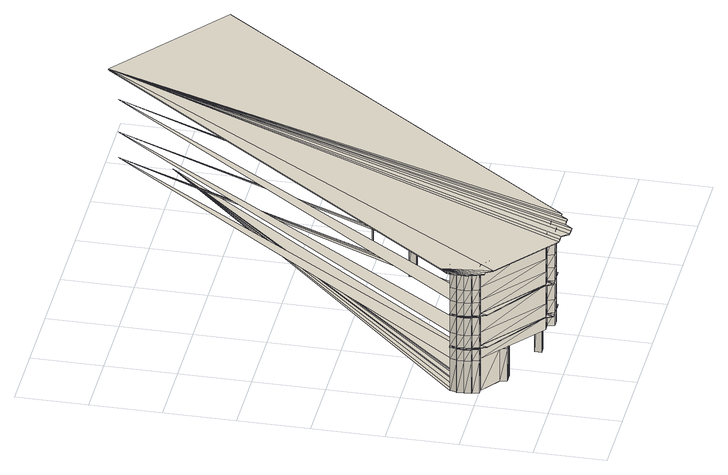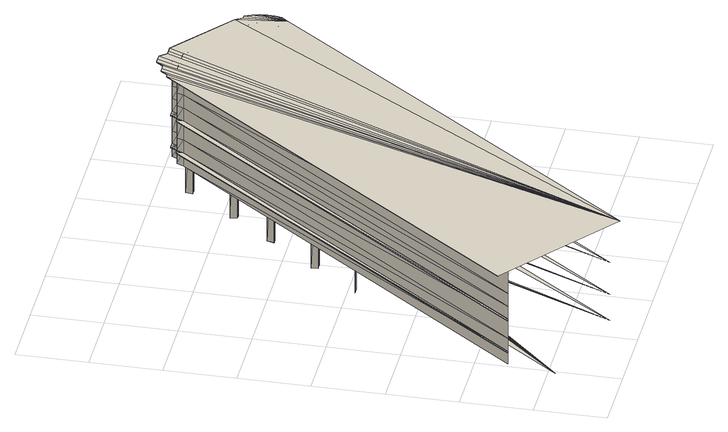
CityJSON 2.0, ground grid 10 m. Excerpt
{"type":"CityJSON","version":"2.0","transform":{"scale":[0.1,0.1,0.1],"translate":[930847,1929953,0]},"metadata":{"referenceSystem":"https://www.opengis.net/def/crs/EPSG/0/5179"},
"CityObjects":{
"building1":{"type":"Building","geometry":[{"type":"MultiSurface","lod":"3","boundaries":[[[0,1,2]],[[3,2,1]],[[4,5,6]],[[7,6,5]],[[2,3,4]],[[5,4,3]],[[8,9,0]],[[1,0,9]],[[6,7,10]],[[11,10,7]],[[12,13,8]],[[9,8,13]],[[10,11,14]],[[15,14,11]],[[16,17,12]],[[13,12,17]],[[3,1,18]],[[0,2,19]],[[7,5,18]],[[4,6,19]],[[5,3,18]],[[2,4,19]],[[1,9,18]],[[8,0,19]],[[20,21,16]],[[17,16,21]],[[11,7,18]],[[6,10,19]],[[9,13,18]],[[12,8,19]],[[15,11,18]],[[10,14,19]],[[13,17,18]],[[16,12,19]],[[17,21,18]],[[20,16,19]],[[19,18,20]],[[21,20,18]],[[22,23,24]],[[25,24,23]],[[26,27,28]],[[29,28,27]],[[30,31,22]],[[23,22,31]],[[32,33,26]],[[27,26,33]],[[24,25,34]],[[35,34,25]],[[28,29,36]],[[37,36,29]],[[24,38,22]],[[28,39,26]],[[31,40,23]],[[33,41,27]],[[23,42,25]],[[27,43,29]],[[22,44,30]],[[26,45,32]],[[25,46,35]],[[29,47,37]],[[34,48,24]],[[36,49,28]],[[34,35,48]],[[50,48,35]],[[36,37,49]],[[51,49,37]],[[44,22,38]],[[45,26,39]],[[46,25,42]],[[47,29,43]],[[42,23,40]],[[43,27,41]],[[48,52,34]],[[49,53,36]],[[50,35,46]],[[51,37,47]],[[54,30,44]],[[55,32,45]],[[38,24,48]],[[39,28,49]],[[44,56,38]],[[57,38,56]],[[42,44,46]],[[38,46,44]],[[58,44,59]],[[38,59,44]],[[45,58,39]],[[59,39,58]],[[43,45,47]],[[39,47,45]],[[60,45,61]],[[39,61,45]],[[62,60,63]],[[61,63,60]],[[64,62,65]],[[63,65,62]],[[56,66,57]],[[67,57,66]],[[68,69,30]],[[31,30,69]],[[70,71,32]],[[33,32,71]],[[38,57,48]],[[72,48,57]],[[46,38,50]],[[48,50,38]],[[59,38,73]],[[48,73,38]],[[39,59,49]],[[73,49,59]],[[47,39,51]],[[49,51,39]],[[61,39,74]],[[49,74,39]],[[63,61,75]],[[74,75,61]],[[65,63,76]],[[75,76,63]],[[57,67,72]],[[77,72,67]],[[54,78,44]],[[56,44,78]],[[40,54,42]],[[44,42,54]],[[79,54,58]],[[44,58,54]],[[55,79,45]],[[58,45,79]],[[41,55,43]],[[45,43,55]],[[80,55,60]],[[45,60,55]],[[81,80,62]],[[60,62,80]],[[82,81,64]],[[62,64,81]],[[78,83,56]],[[66,56,83]],[[30,54,68]],[[69,84,31]],[[32,55,70]],[[71,85,33]],[[48,50,86]],[[87,86,50]],[[49,51,88]],[[89,88,51]],[[78,90,56]],[[79,91,58]],[[80,92,60]],[[50,93,87]],[[51,94,89]],[[56,90,57]],[[58,91,59]],[[60,92,61]],[[95,52,72]],[[52,93,48]],[[52,96,48]],[[96,53,73]],[[53,94,49]],[[53,97,49]],[[97,98,74]],[[98,99,75]],[[100,95,77]],[[57,90,72]],[[59,91,73]],[[61,92,74]],[[48,72,52]],[[50,48,93]],[[73,48,96]],[[49,73,53]],[[51,49,94]],[[74,49,97]],[[75,74,98]],[[76,75,99]],[[72,77,95]],[[86,101,48]],[[88,102,49]],[[103,68,54]],[[40,31,84]],[[104,70,55]],[[41,33,85]],[[105,106,68]],[[69,68,106]],[[107,108,70]],[[71,70,108]],[[90,95,72]],[[91,96,73]],[[92,97,74]],[[106,109,69]],[[108,110,71]],[[103,111,54]],[[78,54,111]],[[84,103,40]],[[54,40,103]],[[112,103,79]],[[54,79,103]],[[104,112,55]],[[79,55,112]],[[85,104,41]],[[55,41,104]],[[113,104,80]],[[55,80,104]],[[114,113,81]],[[80,81,113]],[[115,114,82]],[[81,82,114]],[[111,116,78]],[[83,78,116]],[[68,103,105]],[[70,104,107]],[[111,90,78]],[[112,91,79]],[[113,92,80]],[[117,87,93]],[[118,89,94]],[[84,69,109]],[[85,71,110]],[[52,48,101]],[[53,49,102]],[[119,105,103]],[[120,107,104]],[[52,95,101]],[[90,101,95]],[[93,52,117]],[[101,117,52]],[[96,52,91]],[[101,91,52]],[[53,96,102]],[[91,102,96]],[[94,53,118]],[[102,118,53]],[[97,53,92]],[[102,92,53]],[[98,97,121]],[[92,121,97]],[[99,98,122]],[[121,122,98]],[[95,100,90]],[[123,90,100]],[[119,124,103]],[[111,103,124]],[[109,119,84]],[[103,84,119]],[[125,119,112]],[[103,112,119]],[[120,125,104]],[[112,104,125]],[[110,120,85]],[[104,85,120]],[[126,120,113]],[[104,113,120]],[[127,126,114]],[[113,114,126]],[[128,127,115]],[[114,115,127]],[[124,129,111]],[[116,111,129]],[[124,90,111]],[[125,91,112]],[[126,92,113]],[[106,105,130]],[[108,107,131]],[[132,130,105]],[[133,131,107]],[[105,119,132]],[[107,120,133]],[[130,134,106]],[[131,135,108]],[[136,90,124]],[[137,91,125]],[[138,92,126]],[[139,132,119]],[[140,133,120]],[[109,106,134]],[[110,108,135]],[[139,136,119]],[[134,139,109]],[[137,139,125]],[[140,137,120]],[[135,140,110]],[[138,140,126]],[[141,138,127]],[[142,141,128]],[[136,143,124]],[[124,119,136]],[[119,109,139]],[[119,125,139]],[[125,120,137]],[[120,110,140]],[[120,126,140]],[[126,127,138]],[[127,128,141]],[[129,124,143]],[[144,145,132]],[[146,147,133]],[[130,132,145]],[[131,133,147]],[[145,148,130]],[[147,149,131]],[[150,90,136]],[[151,91,137]],[[152,92,138]],[[132,139,144]],[[133,140,146]],[[134,130,148]],[[135,131,149]],[[153,144,139]],[[154,146,140]],[[153,150,139]],[[136,139,150]],[[148,153,134]],[[139,134,153]],[[151,153,137]],[[139,137,153]],[[154,151,140]],[[137,140,151]],[[149,154,135]],[[140,135,154]],[[152,154,138]],[[140,138,154]],[[155,152,141]],[[138,141,152]],[[156,155,142]],[[141,142,155]],[[150,157,136]],[[143,136,157]],[[90,123,158]],[[159,158,123]],[[160,161,15]],[[14,15,161]],[[162,163,123]],[[123,163,159]],[[164,162,123]],[[158,159,165]],[[166,165,159]],[[167,164,123]],[[168,166,159]],[[165,166,169]],[[168,169,166]],[[170,167,123]],[[171,168,159]],[[172,170,123]],[[163,171,159]],[[169,168,173]],[[171,173,168]],[[174,172,123]],[[86,87,175]],[[176,175,87]],[[88,89,177]],[[178,177,89]],[[175,179,86]],[[177,180,88]],[[163,181,171]],[[173,171,181]],[[87,117,176]],[[89,118,178]],[[101,86,179]],[[102,88,180]],[[182,176,117]],[[183,178,118]],[[101,90,179]],[[184,179,90]],[[117,101,182]],[[179,182,101]],[[91,101,185]],[[179,185,101]],[[102,91,180]],[[185,180,91]],[[118,102,183]],[[180,183,102]],[[92,102,186]],[[180,186,102]],[[121,92,187]],[[186,187,92]],[[122,121,188]],[[187,188,121]],[[181,163,189]],[[162,189,163]],[[189,162,190]],[[164,190,162]],[[190,164,191]],[[167,191,164]],[[191,167,192]],[[170,192,167]],[[192,170,193]],[[172,193,170]],[[161,160,194]],[[195,194,160]],[[193,172,196]],[[174,196,172]],[[197,198,195]],[[194,195,198]],[[198,197,199]],[[200,199,197]],[[175,176,201]],[[202,201,176]],[[177,178,203]],[[204,203,178]],[[176,182,202]],[[178,183,204]],[[201,205,175]],[[203,206,177]],[[207,202,182]],[[208,204,183]],[[179,175,205]],[[180,177,206]],[[201,202,209]],[[210,209,202]],[[203,204,211]],[[212,211,204]],[[179,184,205]],[[213,205,184]],[[182,179,207]],[[205,207,179]],[[185,179,214]],[[205,214,179]],[[180,185,206]],[[214,206,185]],[[183,180,208]],[[206,208,180]],[[186,180,215]],[[206,215,180]],[[187,186,216]],[[215,216,186]],[[188,187,217]],[[216,217,187]],[[209,218,201]],[[211,219,203]],[[202,207,210]],[[204,208,212]],[[199,200,220]],[[221,220,200]],[[205,201,218]],[[206,203,219]],[[222,210,207]],[[223,212,208]],[[205,213,218]],[[224,218,213]],[[207,205,222]],[[218,222,205]],[[214,205,225]],[[218,225,205]],[[206,214,219]],[[225,219,214]],[[208,206,223]],[[219,223,206]],[[215,206,226]],[[219,226,206]],[[216,215,227]],[[226,227,215]],[[217,216,228]],[[227,228,216]],[[209,210,229]],[[230,229,210]],[[211,212,231]],[[232,231,212]],[[218,209,229]],[[210,222,230]],[[219,211,231]],[[212,223,232]],[[233,229,224]],[[229,230,218]],[[229,234,218]],[[234,231,225]],[[231,232,219]],[[231,235,219]],[[235,236,226]],[[236,237,227]],[[218,224,229]],[[222,218,230]],[[225,218,234]],[[219,225,231]],[[223,219,232]],[[226,219,235]],[[227,226,236]],[[228,227,237]],[[220,221,238]],[[239,238,221]],[[229,233,240]],[[241,240,233]],[[230,229,242]],[[240,242,229]],[[229,230,240]],[[242,240,230]],[[234,229,243]],[[240,243,229]],[[231,234,244]],[[243,244,234]],[[232,231,245]],[[244,245,231]],[[231,232,244]],[[245,244,232]],[[235,231,246]],[[244,246,231]],[[236,235,247]],[[246,247,235]],[[237,236,248]],[[247,248,236]],[[240,241,249]],[[250,249,241]],[[242,240,251]],[[249,251,240]],[[240,242,249]],[[251,249,242]],[[243,240,252]],[[249,252,240]],[[244,243,253]],[[252,253,243]],[[245,244,254]],[[253,254,244]],[[244,245,253]],[[254,253,245]],[[246,244,255]],[[253,255,244]],[[247,246,256]],[[255,256,246]],[[248,247,257]],[[256,257,247]],[[238,239,258]],[[259,258,239]],[[249,251,260]],[[261,260,251]],[[253,254,262]],[[263,262,254]],[[260,264,249]],[[265,261,251]],[[262,266,253]],[[267,263,254]],[[249,250,264]],[[268,264,250]],[[251,249,265]],[[264,265,249]],[[252,249,269]],[[264,269,249]],[[253,252,266]],[[269,266,252]],[[254,253,267]],[[266,267,253]],[[255,253,270]],[[266,270,253]],[[256,255,271]],[[270,271,255]],[[257,256,272]],[[271,272,256]],[[273,274,275]],[[276,275,274]],[[277,278,273]],[[274,273,278]],[[275,276,279]],[[280,279,276]],[[274,281,276]],[[278,281,274]],[[260,261,282]],[[283,282,261]],[[262,263,284]],[[285,284,263]],[[282,286,260]],[[284,287,262]],[[261,265,283]],[[263,267,285]],[[276,281,280]],[[273,275,288]],[[264,260,286]],[[266,262,287]],[[279,280,289]],[[290,289,280]],[[291,292,277]],[[278,277,292]],[[277,273,288]],[[293,283,265]],[[294,285,267]],[[264,268,286]],[[295,286,268]],[[265,264,293]],[[286,293,264]],[[269,264,296]],[[286,296,264]],[[266,269,287]],[[296,287,269]],[[267,266,294]],[[287,294,266]],[[270,266,297]],[[287,297,266]],[[271,270,298]],[[297,298,270]],[[272,271,299]],[[298,299,271]],[[275,279,288]],[[292,281,278]],[[280,281,290]],[[292,291,300]],[[301,300,291]],[[279,289,288]],[[300,281,292]],[[291,277,288]],[[289,290,302]],[[303,302,290]],[[301,291,288]],[[258,259,304]],[[305,304,259]],[[281,306,290]],[[288,281,301]],[[300,301,281]],[[306,307,290]],[[302,303,308]],[[309,308,303]],[[288,289,310]],[[290,311,303]],[[312,289,302]],[[307,313,290]],[[310,306,288]],[[281,288,306]],[[313,311,290]],[[311,309,303]],[[308,312,302]],[[310,289,314]],[[286,282,315]],[[287,284,316]],[[286,295,315]],[[317,315,295]],[[293,286,318]],[[315,318,286]],[[296,286,319]],[[315,319,286]],[[287,296,316]],[[319,316,296]],[[294,287,320]],[[316,320,287]],[[297,287,321]],[[316,321,287]],[[298,297,322]],[[321,322,297]],[[299,298,323]],[[322,323,298]],[[324,315,282]],[[325,316,284]],[[314,289,326]],[[318,327,293]],[[320,328,294]],[[282,283,324]],[[327,324,283]],[[284,285,325]],[[328,325,285]],[[314,307,310]],[[306,310,307]],[[283,293,327]],[[285,294,328]],[[308,309,312]],[[311,312,309]],[[326,289,312]],[[307,314,313]],[[326,313,314]],[[312,311,326]],[[313,326,311]],[[304,305,329]],[[315,317,330]],[[331,330,317]],[[318,315,332]],[[330,332,315]],[[319,315,333]],[[330,333,315]],[[316,319,334]],[[333,334,319]],[[320,316,335]],[[334,335,316]],[[321,316,336]],[[334,336,316]],[[322,321,337]],[[336,337,321]],[[323,322,338]],[[337,338,322]],[[339,329,305]],[[315,324,330]],[[332,340,318]],[[316,325,334]],[[335,341,320]],[[342,330,324]],[[343,334,325]],[[327,318,340]],[[328,320,341]],[[324,327,342]],[[340,342,327]],[[325,328,343]],[[341,343,328]],[[344,345,332]],[[346,347,335]],[[348,349,331]],[[349,344,330]],[[349,350,330]],[[350,351,333]],[[351,346,334]],[[351,352,334]],[[352,353,336]],[[353,354,337]],[[340,332,345]],[[341,335,347]],[[330,331,349]],[[332,330,344]],[[333,330,350]],[[334,333,351]],[[335,334,346]],[[336,334,352]],[[337,336,353]],[[338,337,354]],[[342,340,355]],[[345,355,340]],[[343,341,356]],[[347,356,341]],[[330,342,349]],[[334,343,351]],[[355,349,342]],[[356,351,343]],[[329,339,357]],[[358,357,339]],[[357,358,359]],[[360,359,358]],[[361,15,18]],[[14,362,19]],[[161,362,14]],[[363,90,150]],[[364,91,151]],[[365,92,152]],[[66,366,67]],[[83,366,66]],[[67,366,77]],[[77,366,100]],[[116,366,83]],[[129,366,116]],[[100,366,123]],[[143,366,129]],[[157,366,143]],[[367,368,369]],[[370,369,368]],[[369,370,371]],[[372,371,370]],[[373,374,367]],[[368,367,374]],[[368,375,370]],[[371,372,376]],[[377,376,372]],[[374,375,368]],[[370,375,372]],[[376,377,378]],[[379,378,377]],[[367,369,380]],[[372,375,377]],[[369,371,380]],[[377,375,379]],[[373,367,380]],[[381,382,373]],[[374,373,382]],[[371,376,380]],[[378,379,383]],[[384,383,379]],[[382,375,374]],[[376,378,380]],[[375,385,379]],[[381,373,380]],[[379,386,384]],[[387,378,383]],[[382,381,375]],[[380,375,381]],[[388,386,379]],[[385,388,379]],[[366,174,123]],[[380,378,389]],[[383,384,387]],[[386,387,384]],[[390,378,387]],[[389,378,390]],[[389,385,380]],[[375,380,385]],[[388,390,386]],[[387,386,390]],[[390,388,389]],[[385,389,388]],[[194,362,161]],[[198,362,194]],[[199,362,198]],[[220,362,199]],[[238,362,220]],[[258,362,238]],[[304,362,258]],[[329,362,304]],[[357,362,329]],[[359,362,357]],[[391,392,393]],[[394,393,392]],[[395,396,391]],[[392,391,396]],[[397,398,395]],[[396,395,398]],[[396,399,392]],[[392,399,394]],[[400,401,397]],[[398,397,401]],[[401,399,398]],[[398,399,396]],[[391,393,402]],[[395,391,402]],[[397,395,402]],[[400,397,402]],[[399,403,394]],[[402,399,400]],[[401,400,399]],[[393,394,404]],[[403,404,394]],[[403,405,394]],[[402,393,404]],[[405,406,394]],[[404,403,402]],[[399,402,403]],[[394,406,403]],[[404,393,407]],[[408,393,404]],[[407,393,408]],[[403,404,405]],[[407,405,404]],[[404,403,408]],[[406,408,403]],[[408,406,407]],[[405,407,406]],[[409,410,411]],[[412,411,410]],[[195,160,361]],[[413,414,409]],[[410,409,414]],[[414,415,410]],[[410,415,412]],[[411,412,416]],[[417,416,412]],[[416,417,418]],[[419,418,417]],[[412,415,417]],[[409,411,420]],[[413,409,420]],[[421,422,413]],[[414,413,422]],[[417,415,419]],[[411,416,420]],[[422,415,414]],[[416,418,420]],[[197,195,361]],[[423,424,419]],[[418,419,424]],[[421,413,420]],[[415,425,419]],[[420,415,421]],[[422,421,415]],[[419,426,423]],[[427,418,424]],[[425,428,419]],[[424,423,429]],[[430,429,423]],[[420,418,431]],[[426,430,423]],[[429,427,424]],[[432,426,419]],[[428,433,419]],[[431,425,420]],[[415,420,425]],[[433,432,419]],[[429,430,427]],[[431,418,434]],[[426,427,430]],[[435,418,427]],[[200,197,361]],[[434,418,436]],[[425,431,428]],[[434,428,431]],[[436,418,435]],[[427,426,435]],[[432,435,426]],[[436,433,434]],[[428,434,433]],[[435,432,436]],[[433,436,432]],[[221,200,361]],[[239,221,361]],[[259,239,361]],[[233,224,363]],[[241,233,363]],[[243,234,364]],[[246,235,365]],[[250,241,363]],[[252,243,364]],[[255,246,365]],[[305,259,361]],[[268,250,363]],[[339,305,361]],[[437,362,359]],[[438,439,440]],[[441,440,439]],[[439,438,442]],[[443,442,438]],[[440,444,438]],[[442,443,441]],[[440,441,443]],[[443,444,440]],[[438,444,443]],[[441,439,445]],[[439,442,445]],[[442,441,445]],[[443,442,444]],[[442,443,445]],[[445,444,442]],[[444,445,443]],[[446,447,445]],[[444,445,447]],[[445,444,446]],[[447,446,444]],[[446,447,448]],[[449,448,447]],[[450,451,446]],[[447,446,451]],[[451,452,447]],[[447,452,449]],[[453,446,448]],[[448,449,450]],[[451,450,449]],[[450,453,448]],[[452,451,449]],[[450,446,453]],[[450,451,453]],[[451,450,452]],[[452,453,451]],[[453,452,450]],[[349,355,454]],[[351,356,455]],[[349,348,454]],[[456,454,348]],[[344,349,457]],[[454,457,349]],[[350,349,458]],[[454,458,349]],[[351,350,455]],[[458,455,350]],[[346,351,459]],[[455,459,351]],[[352,351,460]],[[455,460,351]],[[353,352,461]],[[460,461,352]],[[354,353,462]],[[461,462,353]],[[463,454,355]],[[464,455,356]],[[457,465,344]],[[459,466,346]],[[465,463,345]],[[466,464,347]],[[355,345,463]],[[356,347,464]],[[345,344,465]],[[347,346,466]],[[359,360,437]],[[467,437,360]]]}]}
},
"vertices":[
[9,110,196],[9,110,195],[11,110,196],[11,110,195],[13,100,196],[13,100,195],[17,90,196],[17,90,195],[9,120,196],[9,120,195],[22,90,196],[22,90,195],[9,130,196],[9,130,195],[28,80,196],[28,80,195],[11,140,196],[11,140,195],[19,150,195],[19,150,196],[14,140,196],[14,140,195],[27,110,70],[27,110,69],[29,110,70],[29,110,69],[27,110,120],[27,110,119],[29,110,120],[29,110,119],[26,120,70],[26,120,69],[26,120,120],[26,120,119],[31,100,70],[31,100,69],[31,100,120],[31,100,119],[31,110,70],[31,110,120],[29,120,69],[29,120,119],[30,110,69],[30,110,119],[30,110,70],[30,110,120],[31,110,69],[31,110,119],[34,100,70],[34,100,120],[34,100,69],[34,100,119],[37,100,70],[37,100,120],[29,120,70],[29,120,120],[30,110,50],[31,110,50],[30,110,90],[31,110,90],[30,110,140],[31,110,140],[30,110,160],[31,110,160],[30,110,195],[31,110,195],[30,110,0],[31,110,0],[26,130,70],[26,130,69],[26,130,120],[26,130,119],[34,100,50],[34,100,90],[34,100,140],[34,100,160],[34,100,195],[34,100,0],[29,120,50],[29,120,90],[29,120,140],[29,120,160],[29,120,195],[29,120,0],[29,130,69],[29,130,119],[38,90,70],[38,90,69],[38,90,120],[38,90,119],[40,100,50],[40,100,90],[40,100,140],[37,100,69],[37,100,119],[37,100,50],[37,100,90],[37,100,140],[37,100,160],[37,100,195],[37,100,0],[40,100,70],[40,100,120],[29,130,70],[29,130,120],[28,130,70],[28,130,69],[28,130,120],[28,130,119],[30,130,69],[30,130,119],[29,130,50],[29,130,90],[29,130,140],[29,130,160],[29,130,195],[29,130,0],[40,100,69],[40,100,119],[30,130,70],[30,130,120],[40,100,160],[40,100,195],[40,100,0],[30,130,50],[30,130,90],[30,130,140],[30,130,160],[30,130,195],[30,130,0],[29,140,69],[29,140,119],[29,140,70],[29,140,120],[32,140,69],[32,140,119],[32,140,50],[32,140,90],[32,140,140],[32,140,70],[32,140,120],[32,140,160],[32,140,195],[32,140,0],[33,140,70],[33,140,69],[33,140,120],[33,140,119],[34,140,69],[34,140,119],[34,140,50],[34,140,90],[34,140,140],[34,140,70],[34,140,120],[34,140,160],[34,140,195],[34,140,0],[68,80,50],[68,80,0],[116,10,195],[116,10,196],[85,70,0],[81,70,0],[89,80,0],[71,70,50],[71,70,0],[93,80,0],[74,70,0],[74,70,50],[96,80,0],[78,70,0],[100,80,0],[78,70,50],[104,90,0],[126,30,70],[126,30,69],[126,30,120],[126,30,119],[128,30,70],[128,30,120],[81,70,50],[128,30,69],[128,30,119],[128,30,50],[128,30,90],[128,30,140],[128,30,160],[128,30,195],[85,70,50],[89,80,50],[93,80,50],[96,80,50],[100,80,50],[123,10,196],[123,10,195],[104,90,50],[130,10,195],[130,10,196],[138,0,196],[138,0,195],[131,20,70],[131,20,69],[131,20,120],[131,20,119],[133,30,70],[133,30,120],[133,30,69],[133,30,119],[136,20,70],[136,20,69],[136,20,120],[136,20,119],[133,30,50],[133,30,90],[133,30,140],[133,30,160],[133,30,195],[137,30,70],[137,30,120],[146,0,196],[146,0,195],[137,30,69],[137,30,119],[137,30,50],[137,30,90],[137,30,140],[137,30,160],[137,30,195],[141,20,70],[141,20,69],[141,20,120],[141,20,119],[141,20,50],[141,20,90],[141,20,140],[141,20,160],[141,20,195],[153,0,196],[153,0,195],[146,20,70],[146,20,50],[146,20,69],[146,20,90],[146,20,120],[146,20,119],[146,20,140],[146,20,160],[146,20,195],[151,20,70],[151,20,50],[151,20,69],[151,20,90],[151,20,120],[151,20,119],[151,20,140],[151,20,160],[151,20,195],[161,10,196],[161,10,195],[156,20,70],[156,20,69],[156,20,120],[156,20,119],[155,30,70],[155,30,69],[155,30,120],[155,30,119],[155,30,50],[155,30,90],[155,30,140],[155,30,160],[155,30,195],[150,40,185],[150,40,0],[151,40,185],[151,40,0],[150,50,185],[150,50,0],[153,40,185],[153,40,0],[153,50,0],[161,20,70],[161,20,69],[161,20,120],[161,20,119],[159,30,70],[159,30,120],[153,50,185],[154,40,185],[154,40,0],[151,50,185],[151,50,0],[159,30,69],[159,30,119],[159,30,50],[159,30,90],[159,30,140],[159,30,160],[159,30,195],[152,50,0],[152,50,185],[156,40,185],[156,40,0],[168,10,196],[168,10,195],[155,50,0],[156,50,0],[157,40,185],[157,40,0],[155,50,185],[158,50,0],[158,50,185],[157,50,0],[156,50,185],[163,30,70],[163,30,120],[163,30,50],[163,30,69],[163,30,90],[163,30,119],[163,30,140],[163,30,160],[163,30,195],[165,30,70],[165,30,120],[157,50,185],[165,30,69],[165,30,119],[174,10,196],[167,30,70],[167,30,50],[167,30,69],[167,30,90],[167,30,120],[167,30,119],[167,30,140],[167,30,160],[167,30,195],[174,10,195],[169,30,69],[169,30,119],[169,30,70],[169,30,120],[171,40,69],[173,30,69],[171,40,119],[173,30,119],[171,40,50],[171,40,70],[171,40,90],[171,40,120],[171,40,140],[171,40,160],[171,40,195],[173,30,70],[173,30,120],[181,20,196],[181,20,195],[186,20,196],[186,20,195],[422,680,195],[422,680,196],[438,670,50],[438,670,90],[438,670,140],[504,610,0],[200,110,185],[200,110,0],[201,110,185],[201,110,0],[202,110,185],[202,110,0],[201,120,185],[201,120,0],[204,120,0],[203,110,185],[203,110,0],[204,110,185],[204,110,0],[204,120,185],[202,120,185],[202,120,0],[206,110,185],[206,110,0],[205,120,0],[208,110,0],[208,110,185],[206,120,0],[205,120,185],[206,120,185],[253,170,185],[253,170,0],[255,170,185],[255,170,0],[252,180,185],[252,180,0],[251,180,185],[251,180,0],[254,180,0],[253,180,185],[253,180,0],[254,180,185],[256,180,0],[256,180,185],[257,180,0],[258,180,0],[257,180,185],[258,180,185],[301,240,185],[301,240,0],[303,240,185],[303,240,0],[301,250,185],[301,250,0],[304,250,0],[304,240,185],[304,240,0],[305,240,185],[305,240,0],[304,250,185],[303,250,185],[303,250,0],[307,240,0],[307,240,185],[306,250,0],[309,240,0],[309,240,185],[307,250,0],[308,240,185],[308,240,0],[306,250,185],[309,250,0],[308,250,0],[307,250,185],[309,250,185],[308,250,185],[589,550,196],[351,310,0],[351,310,185],[352,310,0],[352,310,185],[353,310,185],[353,310,0],[354,310,0],[354,310,185],[356,310,185],[356,310,0],[357,310,185],[357,310,0],[358,310,185],[358,310,0],[359,310,0],[359,310,185],[573,560,70],[573,560,120],[573,560,50],[573,560,69],[573,560,90],[573,560,119],[573,560,140],[573,560,160],[573,560,195],[576,560,70],[576,560,120],[576,560,69],[576,560,119],[589,550,195]
]}
